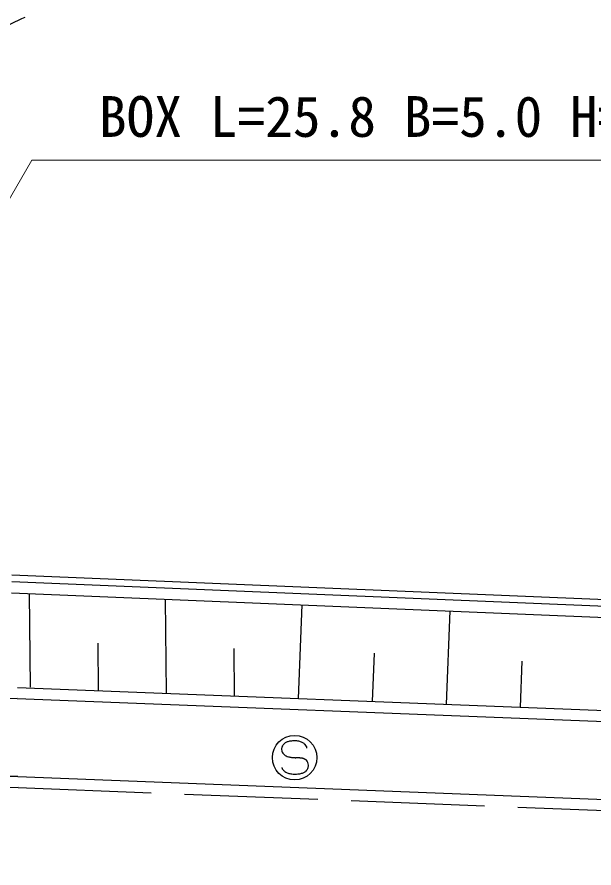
# Model space of a CAD drawing. Units: millimetres, scale not verified. Extents: x 40000 to 680000, y 20000 to 380000.
# Drawn here: x 185458 to 211420, y 291532 to 329800 of the extents above; entities that cross this region are included whole.
import ezdxf
from ezdxf.enums import TextEntityAlignment as Align

# ---------------------------------------------------------------- set-up
doc = ezdxf.new("R2010")
doc.units = ezdxf.units.MM
doc.header["$LTSCALE"] = 1000
doc.linetypes.add('DASHED', pattern=[7.5, 6, -1.5])
for name, color, linetype, lineweight in [('M-BGD', 7, 'Continuous', 25), ('M-BGD-EXST', 7, 'Continuous', 25), ('M-STR-HTXT', 7, 'Continuous', 13)]:
    doc.layers.add(name, color=color, linetype=linetype, lineweight=lineweight)
doc.styles.add('ＭＳ ゴシック', font='')
doc.styles.get('ＭＳ ゴシック').set_extended_font_data('MS Gothic')

msp = doc.modelspace()

# ---------------------------------------------------------------- linework, layer by layer
at = {"layer": 'M-BGD'}
for p, q in [((185223, 304711), (225506, 303037)), ((185218, 304411), (225500, 302737)), ((185209, 303911), (225492, 302237)), ((186000, 303878), (186045, 299659)), ((192124, 303624), (192169, 299390)), ((198129, 299155), (198295, 303367)), ((204783, 298894), (204948, 303091)), ((189089, 301644), (189112, 299510)), ((195213, 301395), (195236, 299269)), ((201456, 299025), (201541, 301189)), ((208109, 298763), (208191, 300827)), ((185480, 299653), (225486, 298080)), ((185460, 299153), (158992, 298871)), ((185460, 299153), (225479, 297580)), ((185497, 295653), (159029, 295371)), ((185497, 295653), (225516, 294080))]:
    msp.add_line(p, q, dxfattribs=at)
at = {"layer": 'M-BGD', "linetype": 'DASHED'}
for q in [(159035, 294871), (225522, 293580)]:
    msp.add_line((185503, 295153), q, dxfattribs=at)
at = {"layer": 'M-BGD'}
msp.add_open_spline([(169739, 322326), (169746, 322329), (169770, 322340), (169778, 322344), (169798, 322353), (169860, 322382), (169881, 322391), (169910, 322405), (169997, 322445), (170026, 322458), (170060, 322473), (170159, 322519), (170192, 322534), (171302, 323046), (174633, 324581), (175742, 325095), (176605, 325494), (179192, 326698), (180054, 327099), (180783, 327439), (182969, 328463), (183698, 328804), (184112, 328997), (185010, 329418), (185827, 329800)], degree=3, knots=[0, 0, 0, 0, 1, 1, 1, 2, 2, 2, 3, 3, 3, 4, 4, 4, 5, 5, 5, 6, 6, 6, 7, 7, 7, 8, 8, 8, 8], dxfattribs=at)
at = {"layer": 'M-BGD-EXST'}
for points in [[(197681, 296529), (197706, 296525), (197732, 296520), (197757, 296515), (197782, 296511), (197808, 296507), (197833, 296503), (197859, 296500), (197884, 296497), (197910, 296495), (197935, 296493), (197956, 296493), (197977, 296492), (197999, 296492), (198020, 296493), (198041, 296493), (198062, 296493), (198083, 296494), (198104, 296494), (198125, 296494), (198147, 296493), (198158, 296493), (198170, 296493), (198182, 296492), (198193, 296491), (198205, 296490), (198217, 296489), (198228, 296488), (198240, 296487), (198252, 296485), (198263, 296483), (198270, 296482), (198277, 296481), (198284, 296479), (198291, 296478), (198298, 296476), (198305, 296475), (198312, 296473), (198318, 296471), (198325, 296469), (198332, 296467), (198338, 296465), (198344, 296463), (198350, 296461), (198356, 296459), (198362, 296457), (198368, 296454), (198373, 296452), (198379, 296449), (198385, 296447), (198391, 296444), (198397, 296441), (198402, 296438), (198408, 296435), (198414, 296432), (198420, 296429), (198425, 296426), (198431, 296422), (198436, 296419), (198441, 296415), (198446, 296411), (198453, 296405), (198460, 296399), (198466, 296392), (198472, 296386), (198479, 296379)], [(197430, 295953), (197425, 295960), (197420, 295968), (197415, 295976), (197411, 295983), (197406, 295991), (197402, 295999), (197398, 296007), (197395, 296015), (197391, 296024), (197389, 296032), (197387, 296040), (197385, 296048), (197384, 296056)]]:
    msp.add_lwpolyline(points, dxfattribs=at)
msp.add_circle((197947, 296493), 1000, dxfattribs=at)
for centre, radius, start, end in [((197648, 296865), 290, 150.0708, 170.8217), ((197821, 296764), 491, 135.1508, 149.9367), ((197723, 296870), 347, 114.638, 136.0855), ((197824, 296647), 591, 100.054, 114.5262), ((197913, 296155), 1092, 90.5454, 100.1869), ((197932, 295991), 1257, 82.477, 91.3279), ((198006, 296533), 709, 69.2741, 82.6429), ((198109, 296804), 419, 50.34, 69.2792), ((198115, 296823), 401, 40.3943, 49.3685), ((198035, 296732), 521, 31.0741, 42.2143), ((198320, 296904), 188, 15.4849, 31.0741), ((197656, 296872), 298, 172.3681, 193.7201), ((197656, 296873), 298, 193.7824, 222.17), ((197765, 296972), 445, 222.257, 242.8164), ((198402, 296932), 101, 353.2451, 12.7461), ((197857, 297155), 650, 242.9551, 254.2829), ((198221, 296147), 346, 0.8202, 42.0391), ((197784, 296229), 449, 217.9483, 228.2045), ((197792, 296249), 470, 229.1238, 248.2674), ((197887, 296489), 728, 248.3135, 261.1494), ((198070, 296478), 715, 279.4937, 291.465), ((198175, 296212), 428, 291.4581, 309.0625), ((198227, 296144), 344, 309.5264, 337.1503), ((198219, 296139), 349, 338.2637, 2.0545), ((197962, 296981), 1226, 261.2217, 270.9828), ((197980, 297028), 1272, 270.1516, 279.4163)]:
    msp.add_arc(centre, radius, start, end, dxfattribs=at)
at = {"layer": 'M-STR-HTXT'}
msp.add_lwpolyline([(167755, 291532), (186131, 323360), (217642, 323360)], dxfattribs=at)

# ---------------------------------------------------------------- texts
at = {"layer": 'M-STR-HTXT', "style": 'ＭＳ ゴシック'}
msp.add_text('BOX L=25.8 B=5.0 H=5.5', height=1833, dxfattribs=at).set_placement((189142, 323860), align=Align.BOTTOM_LEFT)

doc.saveas('drawing.dxf')
